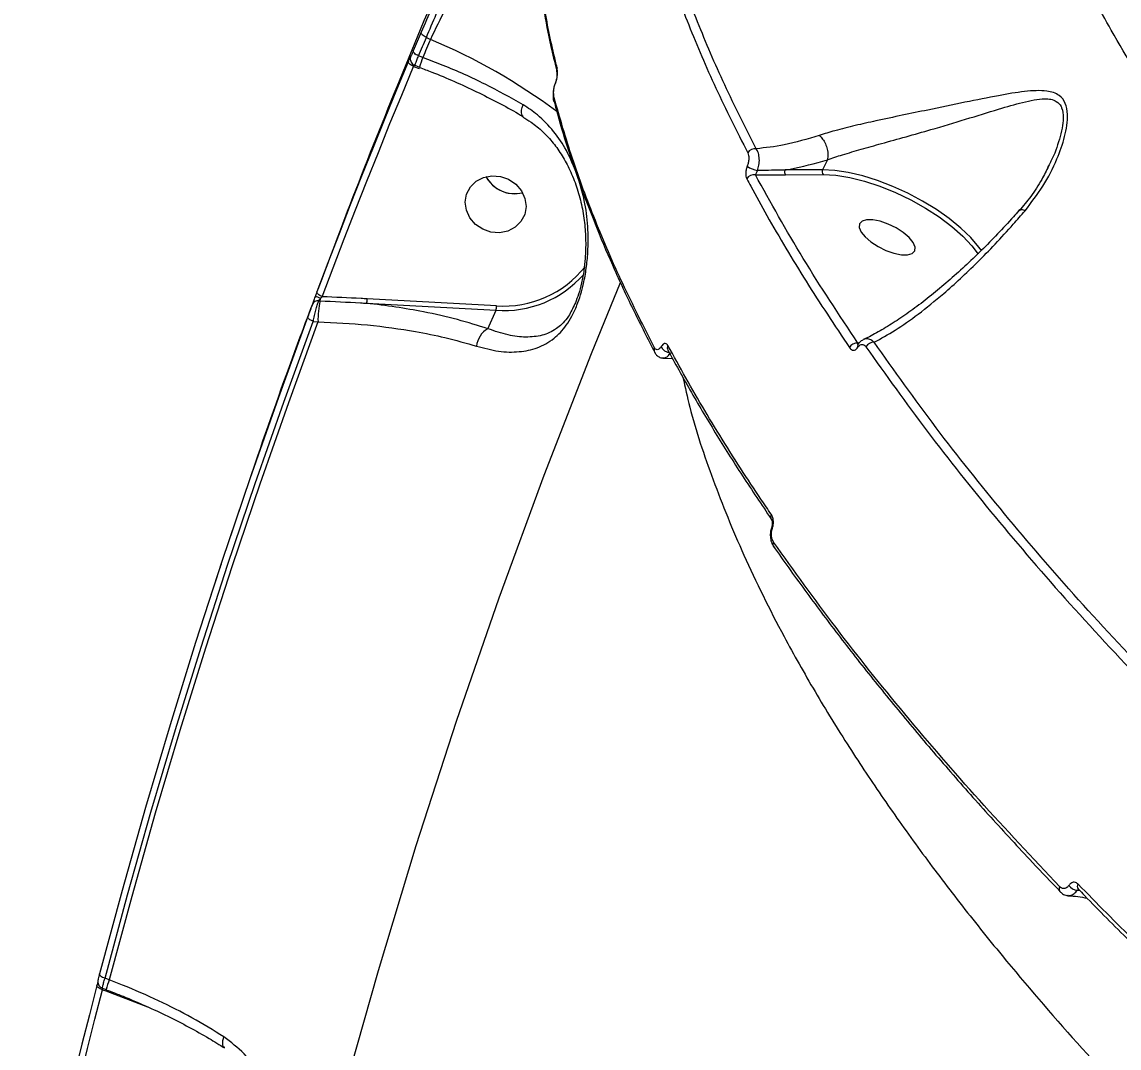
# Model space of a CAD drawing. Header units: millimetres. Extents: x -6328 to 5334, y -5037 to 4112.
# Drawn here: x -3519.6 to -3359.1, y 927.7 to 1077.7 of the extents above; entities that cross this region are included whole.
import ezdxf

# ---------------------------------------------------------------- set-up
doc = ezdxf.new("R2010")
doc.units = ezdxf.units.MM
for name, color, linetype in [('DIKOM_ОБЪЕКТ', 7, 'Continuous'), ('DIKOM_РАЗМЕР_ЗОНА', 7, 'Continuous'), ('DIKOM_РАЗМЕР_ОБЪЕКТА', 7, 'Continuous')]:
    doc.layers.add(name, color=color, linetype=linetype)
doc.styles.add('style1', font='arial.ttf', dxfattribs={"width": 0.8})
doc.dimstyles.new('1-50', dxfattribs={"dimtxt": 300, "dimasz": 200, "dimexe": 100, "dimexo": 0, "dimgap": 100, "dimtad": 1, "dimtxsty": 'style1', "dimcen": 200, "dimclrd": 7, "dimclre": 7, "dimclrt": 7, "dimadec": 1, "dimazin": 2, "dimtfac": 1, "dimtmove": 0, "dimatfit": 2, "dimfxl": 0, "dimlwd": 25, "dimlwe": 18, "dimarcsym": 0})

# ---------------------------------------------------------------- blocks, each defined once
blk = doc.blocks.new('*D2')
at = {"layer": 'Defpoints', "color": 0, "transparency": 16777216}
for p in [(-5303.77, 2121.42), (-1621.11, 2121.42), (560.33, -2395.62)]:
    blk.add_point(p, dxfattribs=at)
at = {"layer": 'DIKOM_РАЗМЕР_ОБЪЕКТА', "color": 7, "lineweight": 18, "transparency": 16777216}
for p, q in [((-1621.11, 2121.42), (-5403.77, 2121.42)), ((560.33, -2395.62), (-5403.77, -2395.62))]:
    blk.add_line(p, q, dxfattribs=at)
at = {"layer": 'DIKOM_РАЗМЕР_ОБЪЕКТА', "color": 7, "lineweight": 25, "transparency": 16777216}
blk.add_line((-5303.77, -2195.62), (-5303.77, 1921.42), dxfattribs=at)
at = {"layer": 'DIKOM_РАЗМЕР_ОБЪЕКТА', "color": 7, "transparency": 16777216}
for points in [[(-5337.11, 1921.42), (-5270.44, 1921.42), (-5303.77, 2121.42)], [(-5337.11, -2195.62), (-5270.44, -2195.62), (-5303.77, -2395.62)]]:
    blk.add_solid(points, dxfattribs=at)
at = {"layer": 'DIKOM_РАЗМЕР_ОБЪЕКТА', "color": 7, "transparency": 16777216, "insert": (-5556.94, -137.1), "char_height": 300, "attachment_point": 5, "rotation": 90, "style": 'style1'}
blk.add_mtext('4500', dxfattribs=at)
blk = doc.blocks.new('*D3')
at = {"layer": 'Defpoints', "color": 0, "transparency": 16777216}
for p in [(-1814.92, 4111.71), (-5877.98, -3895.62), (33.33, -3895.62)]:
    blk.add_point(p, dxfattribs=at)
at = {"layer": 'DIKOM_РАЗМЕР_ЗОНА', "color": 7, "lineweight": 18, "transparency": 16777216}
for p, q in [((-1814.92, 4111.71), (-5977.98, 4111.71)), ((33.33, -3895.62), (-5977.98, -3895.62))]:
    blk.add_line(p, q, dxfattribs=at)
at = {"layer": 'DIKOM_РАЗМЕР_ЗОНА', "color": 7, "lineweight": 25, "transparency": 16777216}
blk.add_line((-5877.98, 3911.71), (-5877.98, -3695.62), dxfattribs=at)
at = {"layer": 'DIKOM_РАЗМЕР_ЗОНА', "color": 7, "transparency": 16777216}
for points in [[(-5911.31, 3911.71), (-5844.65, 3911.71), (-5877.98, 4111.71)], [(-5911.31, -3695.62), (-5844.65, -3695.62), (-5877.98, -3895.62)]]:
    blk.add_solid(points, dxfattribs=at)
at = {"layer": 'DIKOM_РАЗМЕР_ЗОНА', "color": 7, "transparency": 16777216, "insert": (-6131.15, 108.05), "char_height": 300, "attachment_point": 5, "rotation": 90, "style": 'style1'}
blk.add_mtext('8000', dxfattribs=at)

msp = doc.modelspace()

# ---------------------------------------------------------------- linework, layer by layer
at = {"layer": 'DIKOM_ОБЪЕКТ', "color": 7, "linetype": 'Continuous', "lineweight": 15}
for p, q in [((-3460.426, 1075.446), (-3459.832, 1075.156)), ((-3462.732, 1072.619), (-3462.733, 1072.615)), ((-3460.946, 1072.519), (-3461.564, 1072.75)), ((-3462.293, 1071.208), (-3461.459, 1070.896)), ((-3462.126, 1071.367), (-3461.414, 1071.101)), ((-3461.414, 1071.101), (-3461.416, 1071.104)), ((-3441.79, 1066.084), (-3441.778, 1066.044)), ((-3446.256, 1063.908), (-3446.276, 1063.922)), ((-3401.76, 1057.566), (-3402.488, 1056.107)), ((-3401.76, 1057.566), (-3401.759, 1057.57)), ((-3402.488, 1056.107), (-3407.972, 1056.066)), ((-3369.46, 1056.651), (-3369.579, 1056.431)), ((-3407.882, 1055.369), (-3402.398, 1055.41)), ((-3476.178, 1036.955), (-3475.951, 1036.943)), ((-3469.164, 1036.578), (-3450.233, 1035.558)), ((-3450.156, 1036.206), (-3469.087, 1037.227)), ((-3438.621, 1036.65), (-3438.708, 1036.483)), ((-3451.422, 1032.852), (-3450.233, 1035.558)), ((-3476.96, 1033.923), (-3476.27, 1033.886)), ((-3397.332, 1030.532), (-3397.34, 1030.519)), ((-3397.075, 1030.845), (-3397.309, 1030.748)), ((-3427.051, 1029.39), (-3427.035, 1029.362)), ((-3425.842, 1028.555), (-3424.418, 1028.5)), ((-3409.921, 1003.868), (-3409.919, 1003.874)), ((-3367.783, 950.571), (-3367.743, 950.534)), ((-3365.207, 950.762), (-3364.913, 950.758)), ((-3365.104, 950.946), (-3365.1, 950.941)), ((-3506.8, 937.665), (-3507.42, 937.896)), ((-3507.818, 936.452), (-3507.269, 936.247)), ((-3507.792, 936.221), (-3507.313, 936.042)), ((-3507.313, 936.042), (-3501.219, 933.724)), ((-3507.269, 936.247), (-3507.27, 936.248)), ((-3501.219, 933.724), (-3501.147, 933.697))]:
    msp.add_line(p, q, dxfattribs=at)
at = {"layer": 'DIKOM_ОБЪЕКТ', "color": 7, "linetype": 'Continuous', "lineweight": 15, "flags": 128}
for points in [[(-3461.189, 1076.192), (-3461.332, 1075.855), (-3461.474, 1075.518), (-3461.617, 1075.181), (-3461.759, 1074.844), (-3461.902, 1074.506), (-3462.044, 1074.169), (-3462.186, 1073.832), (-3462.328, 1073.494)], [(-3461.564, 1072.75), (-3461.422, 1073.087), (-3461.28, 1073.424), (-3461.138, 1073.761), (-3460.996, 1074.098), (-3460.854, 1074.435), (-3460.711, 1074.772), (-3460.568, 1075.109), (-3460.426, 1075.446)], [(-3460.426, 1075.446), (-3460.598, 1075.527), (-3460.757, 1075.619), (-3460.899, 1075.718), (-3461.017, 1075.82), (-3461.108, 1075.923), (-3461.169, 1076.021), (-3461.196, 1076.112), (-3461.189, 1076.192)], [(-3459.832, 1075.156), (-3459.972, 1074.826), (-3460.111, 1074.497), (-3460.251, 1074.167), (-3460.39, 1073.838), (-3460.529, 1073.508), (-3460.668, 1073.178), (-3460.807, 1072.848), (-3460.946, 1072.519)], [(-3461.564, 1072.75), (-3461.736, 1072.831), (-3461.896, 1072.922), (-3462.038, 1073.021), (-3462.157, 1073.123), (-3462.248, 1073.225), (-3462.308, 1073.323), (-3462.335, 1073.414), (-3462.328, 1073.494)], [(-3463.057, 1071.953), (-3464.793, 1067.768), (-3466.511, 1063.575), (-3468.209, 1059.374), (-3469.889, 1055.166), (-3471.55, 1050.95), (-3473.193, 1046.727), (-3474.816, 1042.496), (-3476.42, 1038.258)], [(-3462.293, 1071.208), (-3462.466, 1071.289), (-3462.627, 1071.38), (-3462.769, 1071.479), (-3462.888, 1071.581), (-3462.979, 1071.684), (-3463.039, 1071.782), (-3463.065, 1071.873), (-3463.057, 1071.953)], [(-3475.645, 1037.541), (-3474.042, 1041.776), (-3472.42, 1046.003), (-3470.779, 1050.223), (-3469.119, 1054.435), (-3467.441, 1058.64), (-3465.744, 1062.837), (-3464.028, 1067.027), (-3462.293, 1071.208)], [(-3446.276, 1063.922), (-3446.357, 1063.998), (-3446.459, 1064.197), (-3446.503, 1064.469), (-3446.486, 1064.804), (-3446.41, 1065.188), (-3446.277, 1065.606)], [(-3379.184, 1044.233), (-3379.601, 1044.801), (-3380.8, 1046.186), (-3382.259, 1047.58), (-3383.949, 1048.954), (-3385.831, 1050.277), (-3387.865, 1051.522), (-3390.007, 1052.66), (-3392.211, 1053.668), (-3394.428, 1054.524), (-3396.61, 1055.208), (-3398.711, 1055.707), (-3400.685, 1056.008), (-3402.488, 1056.107)], [(-3450.977, 1046.97), (-3452.185, 1047.394), (-3453.239, 1048.115), (-3454.054, 1049.073), (-3454.563, 1050.191), (-3454.726, 1051.379), (-3454.53, 1052.54), (-3453.99, 1053.58), (-3453.149, 1054.415), (-3452.077, 1054.978), (-3450.86, 1055.222), (-3449.596, 1055.128), (-3448.388, 1054.704), (-3447.334, 1053.984), (-3446.52, 1053.026), (-3446.01, 1051.907), (-3445.847, 1050.72), (-3446.043, 1049.559), (-3446.584, 1048.518), (-3447.424, 1047.683), (-3448.496, 1047.121), (-3449.713, 1046.876), (-3450.977, 1046.97)], [(-3402.398, 1055.41), (-3400.547, 1055.303), (-3398.514, 1054.977), (-3396.35, 1054.44), (-3394.105, 1053.704), (-3391.835, 1052.788), (-3389.594, 1051.712), (-3387.436, 1050.505), (-3385.414, 1049.194), (-3383.577, 1047.811), (-3381.967, 1046.391), (-3380.626, 1044.966), (-3379.702, 1043.75)], [(-3448.458, 1052.699), (-3447.195, 1052.605), (-3446.35, 1052.736)], [(-3397.084, 1048.207), (-3397.129, 1047.66), (-3396.843, 1046.997), (-3396.25, 1046.271), (-3395.397, 1045.541), (-3394.353, 1044.868), (-3393.203, 1044.304), (-3392.04, 1043.896), (-3390.958, 1043.677), (-3390.046, 1043.665), (-3389.376, 1043.86), (-3389.003, 1044.247), (-3388.958, 1044.794), (-3389.244, 1045.458), (-3389.837, 1046.183), (-3390.691, 1046.913), (-3391.735, 1047.587), (-3392.885, 1048.15), (-3394.048, 1048.558), (-3395.129, 1048.777), (-3396.042, 1048.789), (-3396.711, 1048.594), (-3397.084, 1048.207)], [(-3503.093, 750.172), (-3503.016, 751.023), (-3501.091, 770.156), (-3498.802, 789.232), (-3496.147, 808.244), (-3493.129, 827.186), (-3489.747, 846.052), (-3486.004, 864.836), (-3481.901, 883.532), (-3477.438, 902.134), (-3472.617, 920.636), (-3467.44, 939.032), (-3461.908, 957.316), (-3456.024, 975.483), (-3449.788, 993.526), (-3443.203, 1011.441), (-3436.271, 1029.221), (-3432.039, 1039.597)], [(-3475.645, 1037.541), (-3475.82, 1037.617), (-3475.983, 1037.703), (-3476.127, 1037.797), (-3476.248, 1037.895), (-3476.34, 1037.994), (-3476.401, 1038.09), (-3476.428, 1038.179), (-3476.42, 1038.258)], [(-3477.737, 1034.635), (-3482.065, 1022.802), (-3486.246, 1010.915), (-3490.28, 998.974), (-3494.166, 986.982), (-3497.904, 974.939), (-3501.493, 962.849), (-3504.932, 950.712), (-3508.222, 938.529)], [(-3507.42, 937.896), (-3504.133, 950.069), (-3500.696, 962.196), (-3497.11, 974.276), (-3493.376, 986.309), (-3489.493, 998.291), (-3485.462, 1010.222), (-3481.284, 1022.1), (-3476.96, 1033.923)], [(-3476.27, 1033.886), (-3480.605, 1022.039), (-3484.794, 1010.138), (-3488.834, 998.183), (-3492.726, 986.176), (-3496.469, 974.12), (-3500.063, 962.014), (-3503.507, 949.862), (-3506.8, 937.665)], [(-3476.96, 1033.923), (-3477.134, 1033.998), (-3477.296, 1034.084), (-3477.44, 1034.177), (-3477.561, 1034.274), (-3477.654, 1034.372), (-3477.715, 1034.467), (-3477.743, 1034.556), (-3477.737, 1034.635)], [(-3409.633, 1000.964), (-3409.621, 1000.947), (-3409.606, 1000.928)], [(-3507.42, 937.896), (-3507.599, 937.956), (-3507.766, 938.027), (-3507.914, 938.107), (-3508.039, 938.192), (-3508.134, 938.28), (-3508.198, 938.368), (-3508.228, 938.452), (-3508.222, 938.529)], [(-3508.593, 936.854), (-3509.706, 932.546), (-3510.799, 928.233), (-3511.874, 923.914), (-3512.931, 919.591), (-3513.968, 915.262), (-3514.987, 910.928), (-3515.987, 906.589), (-3516.968, 902.245)], [(-3516.159, 901.641), (-3515.179, 905.981), (-3514.18, 910.316), (-3513.162, 914.647), (-3512.125, 918.972), (-3511.07, 923.292), (-3509.996, 927.607), (-3508.903, 931.917), (-3507.792, 936.221)], [(-3507.792, 936.221), (-3507.972, 936.28), (-3508.139, 936.351), (-3508.288, 936.431), (-3508.412, 936.517), (-3508.508, 936.605), (-3508.572, 936.693), (-3508.6, 936.777), (-3508.593, 936.854)]]:
    msp.add_lwpolyline(points, dxfattribs=at)
at = {"layer": 'DIKOM_ОБЪЕКТ', "color": 7, "linetype": 'Continuous', "lineweight": 15}
for centre, radius, start, end in [((-3493.558, 994.553), 87.374, 53.28938, 67.29419), ((-3447.042, 1067.109), 14.919, 158.74063, 164.46968), ((-3440.604, 1070.64), 0.784, 153.40159, 194.98742), ((-3441.46, 1068.815), 0.0912, 164.31912, 219.80688), ((-3441.03, 1066.276), 0.783, 153.50018, 194.19891), ((-3412.377, 1058.005), 1.18, 80.5126, 151.62059), ((-3411.597, 1058.942), 2.979, 230.43254, 262.46778), ((-3407.409, 1055.785), 0.629, 153.44876, 221.32701), ((-3401.926, 1055.826), 0.629, 153.44867, 221.32786), ((-3447.508, 1057.388), 4.785, 208.69742, 258.53706), ((-3447.501, 1057.384), 4.788, 208.62393, 283.91138), ((-3412.527, 1054.205), 1.179, 78.67689, 151.87492), ((-3449.077, 1051.268), 15.1, 265.90294, 321.76649), ((-3449.056, 1050.979), 15.466, 265.63786, 318.81743), ((-3476.286, 1036.09), 0.872, 82.87433, 155.84205), ((-3477.252, 1034.142), 3.447, 66.83045, 80.56223), ((-3464.257, 1034.18), 12.016, 166.7073, 181.40173), ((-3477.749, 1037.404), 1.855, 345.61772, 357.16211), ((-3471.172, 1037.146), 2.087, 344.21222, 2.22162), ((-3452.241, 1036.126), 2.087, 344.21222, 2.22162), ((-3449.878, 1030.035), 3.212, 118.73252, 175.17595), ((-3424.657, 1030.886), 1.553, 204.54214, 261.33989), ((-3424.473, 1030.073), 0.723, 151.43021, 207.53105), ((-3397.449, 1029.524), 1.231, 83.4377, 152.73581), ((-3396.962, 1030.353), 0.413, 156.21438, 210.19422), ((-3395.023, 1029.625), 1.246, 85.99843, 152.53325), ((-3426.402, 1029.717), 0.727, 151.70844, 206.73619), ((-3409.389, 1005.382), 0.69, 150.00623, 211.65161), ((-3409.694, 1003.855), 0.227, 176.87311, 237.85226), ((-3409.045, 1001.324), 0.69, 150.11326, 211.50207), ((-3365.069, 952.458), 1.701, 215.55056, 265.37051), ((-3364.614, 951.311), 0.61, 145.32018, 217.1328), ((-3367.277, 950.93), 0.621, 145.98071, 215.37807), ((-3493.242, 932.376), 14.553, 158.693, 164.57038)]:
    msp.add_arc(centre, radius, start, end, dxfattribs=at)
for points, knots in [([(-2965.558, 810.796), (-2971.234, 812.548), (-2982.585, 816.052), (-2999.832, 821.91), (-3017.211, 828.207), (-3034.793, 835.013), (-3052.457, 842.284), (-3070.237, 850.043), (-3087.988, 858.239), (-3104.56, 866.316), (-3119.868, 874.142), (-3133.972, 881.659), (-3147.935, 889.415), (-3161.788, 897.429), (-3175.458, 905.666), (-3188.961, 914.141), (-3202.213, 922.807), (-3214.792, 931.378), (-3226.665, 939.798), (-3238.644, 948.625), (-3251.016, 958.144), (-3263.658, 968.354), (-3276.738, 979.459), (-3290.058, 991.449), (-3301.902, 1002.861), (-3311.641, 1012.829), (-3320.108, 1021.946), (-3328.577, 1031.632), (-3336.903, 1041.852), (-3345.148, 1052.787), (-3353.081, 1064.379), (-3359.847, 1075.557), (-3365.18, 1085.562), (-3369.339, 1094.437), (-3372.836, 1103.147), (-3375.651, 1111.655), (-3377.787, 1119.954), (-3379.219, 1128.011), (-3380.008, 1135.854), (-3379.943, 1140.855), (-3379.91, 1143.36)], [0, 0, 0, 0, 0.0277428, 0.0554856, 0.0835918, 0.1116979, 0.1402848, 0.1688716, 0.1978427, 0.2268138, 0.2503664, 0.2739191, 0.2976931, 0.3214671, 0.3455316, 0.3695961, 0.393891, 0.4181859, 0.4402547, 0.4623235, 0.4890861, 0.5158638, 0.5426264, 0.5757713, 0.6089163, 0.6309326, 0.652949, 0.6796477, 0.7063614, 0.7330602, 0.7661254, 0.7991906, 0.8241634, 0.8492229, 0.8742824, 0.8994293, 0.9244842, 0.9496267, 0.9747692, 1, 1, 1, 1]), ([(-3448.025, 1102.244), (-3448.055, 1102.219), (-3448.304, 1102.013), (-3448.868, 1101.301), (-3449.728, 1100.084), (-3450.692, 1098.507), (-3451.738, 1096.639), (-3452.868, 1094.481), (-3454.093, 1092.015), (-3455.392, 1089.29), (-3456.75, 1086.345), (-3458.163, 1083.193), (-3459.643, 1079.817), (-3460.672, 1077.403), (-3461.189, 1076.192)], [0, 0, 0, 0, 0.0121498, 0.1006328, 0.1910489, 0.2821339, 0.3702829, 0.4590508, 0.549769, 0.6411599, 0.7292779, 0.8180093, 0.9086719, 1, 1, 1, 1]), ([(-3460.426, 1075.446), (-3459.453, 1077.721), (-3457.982, 1081.165), (-3456.13, 1085.303), (-3454.352, 1089.172), (-3452.703, 1092.574), (-3451.214, 1095.427), (-3449.84, 1097.884), (-3448.639, 1099.739), (-3447.63, 1100.932), (-3446.842, 1101.625), (-3446.416, 1101.647), (-3446.161, 1101.66)], [0, 0, 0, 0, 0.1460823, 0.2210274, 0.2965234, 0.4426054, 0.517572, 0.593096, 0.7386391, 0.813327, 0.8885676, 1, 1, 1, 1]), ([(-3445.949, 1101.221), (-3446.022, 1101.171), (-3446.219, 1101.035), (-3446.854, 1100.12), (-3447.774, 1098.643), (-3448.937, 1096.615), (-3450.319, 1094.081), (-3451.902, 1091.078), (-3453.664, 1087.649), (-3455.59, 1083.816), (-3457.645, 1079.662), (-3459.104, 1076.656), (-3459.832, 1075.156)], [0, 0, 0, 0, 0.0611733, 0.1651533, 0.269455, 0.3734348, 0.4777702, 0.5824308, 0.6867661, 0.791069, 0.895697, 1, 1, 1, 1]), ([(-3444.631, 1099.368), (-3444.67, 1098.091), (-3444.76, 1095.123), (-3444.559, 1090.335), (-3444.089, 1085.037), (-3443.308, 1079.635), (-3442.419, 1074.855), (-3441.672, 1071.835), (-3441.387, 1070.683)], [0, 0, 0, 0, 0.1409951, 0.3277055, 0.513965, 0.6996047, 0.8854507, 1, 1, 1, 1]), ([(-3441.306, 1070.991), (-3441.385, 1071.315), (-3441.78, 1072.934), (-3442.707, 1077.111), (-3443.782, 1083.417), (-3444.626, 1091.432), (-3444.598, 1096.748), (-3444.582, 1099.71)], [0, 0, 0, 0, 0.0321659, 0.1608352, 0.4183961, 0.6759569, 1, 1, 1, 1]), ([(-3427.944, 1095.08), (-3427.124, 1092.166), (-3425.482, 1086.334), (-3422.143, 1077.292), (-3418.215, 1068.054), (-3415.017, 1061.731), (-3413.416, 1058.566)], [0, 0, 0, 0, 0.2488739, 0.4981939, 0.748869, 1, 1, 1, 1]), ([(-3412.183, 1059.169), (-3413.766, 1062.298), (-3416.935, 1068.562), (-3420.85, 1077.753), (-3424.2, 1086.804), (-3425.851, 1092.666), (-3426.677, 1095.599)], [0, 0, 0, 0, 0.2488741, 0.4981941, 0.7488692, 1, 1, 1, 1]), ([(-3455.974, 1088.996), (-3456.824, 1087.056), (-3460.146, 1079.473), (-3465.633, 1066.115), (-3471.57, 1051.251), (-3475.008, 1042.026), (-3476.295, 1038.574)], [0, 0, 0, 0, 0.1169132, 0.4568178, 0.796718, 1, 1, 1, 1]), ([(-3462.328, 1073.494), (-3462.386, 1073.358), (-3462.502, 1073.085), (-3462.629, 1072.805), (-3462.702, 1072.664), (-3462.709, 1072.675), (-3462.697, 1072.719), (-3462.695, 1072.724)], [0, 0, 0, 0, 0.2404748, 0.4810174, 0.7218885, 0.9628789, 1, 1, 1, 1]), ([(-3462.695, 1072.724), (-3462.694, 1072.73), (-3462.682, 1072.773), (-3462.688, 1072.785), (-3462.76, 1072.643), (-3462.885, 1072.362), (-3463, 1072.089), (-3463.057, 1071.953)], [0, 0, 0, 0, 0.0372896, 0.2782363, 0.5190458, 0.7595575, 1, 1, 1, 1]), ([(-3462.731, 1072.617), (-3462.734, 1072.607), (-3462.744, 1072.574), (-3462.763, 1072.492), (-3462.783, 1072.328), (-3462.767, 1072.085), (-3462.659, 1071.797), (-3462.441, 1071.523), (-3462.234, 1071.422), (-3462.13, 1071.371)], [0, 0, 0, 0, 0.0409987, 0.1340328, 0.2291779, 0.3765018, 0.5809472, 0.7886739, 1, 1, 1, 1]), ([(-3462.113, 1071.399), (-3462.116, 1071.391), (-3462.123, 1071.364), (-3462.026, 1071.599), (-3461.838, 1072.06), (-3461.656, 1072.52), (-3461.564, 1072.75)], [0, 0, 0, 0, 0.1231214, 0.4155536, 0.7077335, 1, 1, 1, 1]), ([(-3446.277, 1065.606), (-3448.092, 1066.622), (-3451.773, 1068.683), (-3456.826, 1070.944), (-3459.951, 1072.138), (-3460.946, 1072.519)], [0, 0, 0, 0, 0.3984801, 0.8085148, 1, 1, 1, 1]), ([(-3462.293, 1071.208), (-3462.269, 1071.251), (-3462.221, 1071.338), (-3462.159, 1071.428), (-3462.134, 1071.447), (-3462.122, 1071.457)], [0, 0, 0, 0, 0.3326321, 0.6661592, 1, 1, 1, 1]), ([(-3461.432, 1071.061), (-3460.834, 1070.838), (-3459.107, 1070.196), (-3456.311, 1069.011), (-3453.065, 1067.529), (-3449.943, 1065.947), (-3447.682, 1064.726), (-3446.522, 1064.021), (-3446.301, 1063.886)], [0, 0, 0, 0, 0.1107635, 0.3196221, 0.5297113, 0.7403293, 0.9504608, 1, 1, 1, 1]), ([(-3441.366, 1070.441), (-3441.362, 1070.427), (-3441.345, 1070.368), (-3441.317, 1070.081), (-3441.341, 1069.672), (-3441.408, 1069.288), (-3441.476, 1069.037), (-3441.525, 1068.892), (-3441.547, 1068.842), (-3441.548, 1068.84)], [0, 0, 0, 0, 0.0946796, 0.3891305, 0.671146, 0.8229763, 0.9240154, 0.9966772, 1, 1, 1, 1]), ([(-3441.53, 1068.757), (-3441.518, 1068.788), (-3441.462, 1068.931), (-3441.365, 1069.25), (-3441.272, 1069.722), (-3441.212, 1070.391), (-3441.268, 1070.751), (-3441.306, 1070.991)], [0, 0, 0, 0, 0.0349369, 0.1620442, 0.3362758, 0.5591676, 1, 1, 1, 1]), ([(-3441.6, 1068.666), (-3441.644, 1068.547), (-3441.758, 1068.24), (-3441.858, 1067.683), (-3441.911, 1067.029), (-3441.891, 1066.488), (-3441.804, 1066.187), (-3441.775, 1066.088)], [0, 0, 0, 0, 0.1212904, 0.3148894, 0.5570692, 0.8542088, 1, 1, 1, 1]), ([(-3441.731, 1066.626), (-3441.771, 1066.858), (-3441.83, 1067.202), (-3441.776, 1067.839), (-3441.688, 1068.286), (-3441.595, 1068.59), (-3441.541, 1068.728), (-3441.53, 1068.757)], [0, 0, 0, 0, 0.4456086, 0.6623372, 0.8364855, 0.9657331, 1, 1, 1, 1]), ([(-3372.864, 1050.114), (-3371.958, 1051.289), (-3370.127, 1053.662), (-3368.236, 1057.375), (-3367.167, 1060.406), (-3366.721, 1062.601), (-3366.606, 1064.302), (-3366.894, 1065.905), (-3367.898, 1067.173), (-3369.448, 1067.641), (-3371.216, 1067.691), (-3373.52, 1067.499), (-3376.915, 1066.922), (-3381.633, 1065.962), (-3386.422, 1064.97), (-3390.839, 1064.059), (-3394.431, 1063.306), (-3397.755, 1062.56), (-3400.583, 1061.862), (-3402.214, 1061.353), (-3402.966, 1061.119)], [0, 0, 0, 0, 0.0753137, 0.1521196, 0.2131853, 0.2441328, 0.2756864, 0.3129828, 0.3506019, 0.4012238, 0.4376329, 0.4745841, 0.5507903, 0.6403379, 0.7326459, 0.7929996, 0.85494, 0.904775, 0.9561054, 1, 1, 1, 1]), ([(-3438.607, 1055.93), (-3439.021, 1056.944), (-3439.86, 1059), (-3441.758, 1061.76), (-3443.897, 1064.035), (-3445.563, 1065.134), (-3446.277, 1065.606)], [0, 0, 0, 0, 0.2580983, 0.5232434, 0.7956433, 1, 1, 1, 1]), ([(-3427.042, 1030.062), (-3428.642, 1033.202), (-3431.845, 1039.487), (-3435.809, 1048.711), (-3439.207, 1057.796), (-3440.889, 1063.681), (-3441.731, 1066.626)], [0, 0, 0, 0, 0.2488739, 0.4981939, 0.748869, 1, 1, 1, 1]), ([(-3441.721, 1066.058), (-3441.631, 1065.696), (-3441.072, 1063.451), (-3439.765, 1059.231), (-3437.787, 1053.398), (-3435.5, 1047.47), (-3432.932, 1041.462), (-3430.128, 1035.438), (-3428.037, 1031.382), (-3427.006, 1029.383)], [0, 0, 0, 0, 0.0311504, 0.1931059, 0.3552236, 0.5174571, 0.6797611, 0.8420869, 1, 1, 1, 1]), ([(-3401.759, 1057.57), (-3401.759, 1057.57), (-3401.067, 1057.814), (-3399.481, 1058.329), (-3396.814, 1059.109), (-3393.671, 1059.984), (-3390.231, 1060.936), (-3386.069, 1062.121), (-3381.473, 1063.498), (-3377.018, 1064.889), (-3373.752, 1065.841), (-3371.537, 1066.343), (-3370.154, 1066.502), (-3369.065, 1066.429), (-3368.209, 1066.136), (-3367.726, 1065.626), (-3367.361, 1064.819), (-3367.227, 1063.766), (-3367.42, 1062.158), (-3367.971, 1060.034), (-3368.627, 1058.145), (-3369.328, 1056.887), (-3369.46, 1056.651)], [0, 0, 0, 0, 0.0000136, 0.050125, 0.108337, 0.1682414, 0.2401333, 0.3138402, 0.4211855, 0.531584, 0.6177536, 0.6620799, 0.7063154, 0.7338742, 0.7621905, 0.7956545, 0.8021789, 0.8421475, 0.8767345, 0.912348, 0.983516, 1, 1, 1, 1]), ([(-3446.334, 1063.798), (-3445.921, 1063.56), (-3444.864, 1062.95), (-3443.355, 1061.674), (-3441.828, 1060.034), (-3440.525, 1058.134), (-3439.37, 1056.004), (-3438.414, 1053.624), (-3437.701, 1051.054), (-3437.263, 1048.413), (-3437.089, 1045.767), (-3437.149, 1043.424), (-3437.358, 1041.351), (-3437.69, 1039.579), (-3438.119, 1037.966), (-3438.468, 1037.057), (-3438.624, 1036.65)], [0, 0, 0, 0, 0.0487268, 0.1247805, 0.201311, 0.2786402, 0.3602354, 0.4492755, 0.5386265, 0.6259228, 0.7100095, 0.7906319, 0.8443636, 0.9014758, 0.9559878, 1, 1, 1, 1]), ([(-3402.966, 1061.119), (-3404.694, 1060.594), (-3407.879, 1059.628), (-3410.832, 1059.313), (-3412.183, 1059.169)], [0, 0, 0, 0, 0.5425528, 1, 1, 1, 1]), ([(-3402.966, 1061.119), (-3402.939, 1061.097), (-3402.765, 1060.957), (-3402.436, 1060.591), (-3402.046, 1059.915), (-3401.775, 1059.107), (-3401.656, 1058.276), (-3401.725, 1057.805), (-3401.759, 1057.57)], [0, 0, 0, 0, 0.0319477, 0.2048554, 0.4036422, 0.6024283, 0.8012141, 1, 1, 1, 1]), ([(-3411.987, 1055.989), (-3411.909, 1056.245), (-3411.742, 1056.792), (-3411.7, 1057.699), (-3411.834, 1058.568), (-3412.067, 1058.969), (-3412.183, 1059.169)], [0, 0, 0, 0, 0.2241212, 0.4807288, 0.7415199, 1, 1, 1, 1]), ([(-3413.416, 1058.566), (-3413.369, 1058.445), (-3413.274, 1058.203), (-3413.254, 1057.681), (-3413.325, 1057.134), (-3413.441, 1056.8), (-3413.494, 1056.646)], [0, 0, 0, 0, 0.2632567, 0.5266594, 0.7813278, 1, 1, 1, 1]), ([(-3407.972, 1056.066), (-3407.727, 1056.107), (-3405.711, 1056.442), (-3403.608, 1057.041), (-3401.76, 1057.566)], [0, 0, 0, 0, 0.1214198, 1, 1, 1, 1]), ([(-3413.494, 1056.646), (-3413.547, 1056.493), (-3413.661, 1056.165), (-3413.73, 1055.627), (-3413.709, 1055.117), (-3413.614, 1054.879), (-3413.566, 1054.76)], [0, 0, 0, 0, 0.2213871, 0.4744058, 0.7373087, 1, 1, 1, 1]), ([(-3412.295, 1055.36), (-3412.278, 1055.4), (-3412.243, 1055.476), (-3412.164, 1055.64), (-3412.081, 1055.806), (-3412.02, 1055.927), (-3411.993, 1055.978), (-3411.987, 1055.989)], [0, 0, 0, 0, 0.2945807, 0.5738867, 0.8144223, 0.9603311, 1, 1, 1, 1]), ([(-3407.972, 1056.066), (-3408.232, 1056.058), (-3409.573, 1056.015), (-3410.91, 1056.001), (-3411.987, 1055.989)], [0, 0, 0, 0, 0.1941267, 1, 1, 1, 1]), ([(-3369.423, 1056.628), (-3369.747, 1055.977), (-3370.504, 1054.454), (-3371.922, 1052.249), (-3373.141, 1050.799), (-3373.718, 1050.113)], [0, 0, 0, 0, 0.2825926, 0.6604871, 1, 1, 1, 1]), ([(-3453.079, 1030.305), (-3451.991, 1030.019), (-3449.782, 1029.438), (-3446.835, 1029.402), (-3444.134, 1029.964), (-3441.858, 1031.205), (-3440.213, 1032.919), (-3439.12, 1034.675), (-3438.205, 1036.642), (-3437.472, 1039.069), (-3437.004, 1041.7), (-3436.732, 1044.512), (-3436.762, 1047.851), (-3437.17, 1051.361), (-3437.812, 1053.494), (-3438.095, 1054.432)], [0, 0, 0, 0, 0.1000411, 0.2032845, 0.3042933, 0.4083857, 0.4935929, 0.536669, 0.5812179, 0.6563274, 0.706301, 0.7575316, 0.8432004, 0.9310704, 1, 1, 1, 1]), ([(-3413.566, 1054.76), (-3413.375, 1054.404), (-3412.419, 1052.622), (-3409.67, 1047.671), (-3405.026, 1039.835), (-3400.706, 1033.339), (-3398.544, 1030.088)], [0, 0, 0, 0, 0.0441427, 0.2207211, 0.6100162, 1, 1, 1, 1]), ([(-3412.295, 1055.36), (-3411.08, 1055.36), (-3409.606, 1055.361), (-3408.139, 1055.368), (-3407.882, 1055.369)], [0, 0, 0, 0, 0.8242751, 1, 1, 1, 1]), ([(-3397.309, 1030.748), (-3400.062, 1034.899), (-3405.576, 1043.213), (-3410.053, 1051.307), (-3412.295, 1055.36)], [0, 0, 0, 0, 0.4992722, 1, 1, 1, 1]), ([(-3373.765, 1050.124), (-3374.027, 1049.824), (-3375.064, 1048.634), (-3376.903, 1046.676), (-3379.287, 1044.247), (-3381.709, 1041.935), (-3384.152, 1039.746), (-3386.593, 1037.708), (-3388.993, 1035.858), (-3391.322, 1034.218), (-3393.541, 1032.825), (-3395.288, 1031.837), (-3396.233, 1031.406), (-3396.532, 1031.27)], [0, 0, 0, 0, 0.0315864, 0.1251817, 0.2214587, 0.3205216, 0.4222922, 0.5264759, 0.6323071, 0.7384554, 0.8447902, 0.9510106, 1, 1, 1, 1]), ([(-3394.936, 1030.868), (-3393.921, 1031.427), (-3391.879, 1032.551), (-3388.462, 1034.958), (-3384.471, 1038.175), (-3380.666, 1041.695), (-3377.23, 1045.215), (-3374.896, 1047.755), (-3373.436, 1049.45), (-3372.864, 1050.114)], [0, 0, 0, 0, 0.1610251, 0.3238573, 0.4936605, 0.7083238, 0.8181272, 0.928737, 1, 1, 1, 1]), ([(-3372.864, 1050.114), (-3372.897, 1050.126), (-3373.125, 1050.211), (-3373.467, 1050.258), (-3373.73, 1050.222), (-3373.76, 1050.12), (-3373.76, 1050.12)], [0, 0, 0, 0, 0.0790248, 0.5464745, 0.9985505, 1, 1, 1, 1]), ([(-3476.42, 1038.258), (-3476.445, 1038.193), (-3476.53, 1037.966), (-3476.622, 1037.719), (-3476.687, 1037.543)], [0, 0, 0, 0, 0.2879215, 1, 1, 1, 1]), ([(-3476.829, 1037.154), (-3477.526, 1035.311), (-3480.401, 1027.704), (-3484.743, 1015.457), (-3488.24, 1005.005), (-3489.783, 1000.396)], [0, 0, 0, 0, 0.1516943, 0.6259213, 1, 1, 1, 1]), ([(-3476.687, 1037.543), (-3476.734, 1037.415), (-3476.836, 1037.136), (-3476.98, 1036.738), (-3477.048, 1036.544), (-3477.082, 1036.447)], [0, 0, 0, 0, 0.2986226, 0.6490483, 1, 1, 1, 1]), ([(-3476.96, 1033.923), (-3476.942, 1034.003), (-3476.868, 1034.34), (-3476.719, 1034.974), (-3476.52, 1035.765), (-3476.329, 1036.472), (-3476.229, 1036.793), (-3476.178, 1036.955)], [0, 0, 0, 0, 0.0748908, 0.3151648, 0.5451327, 0.7714954, 1, 1, 1, 1]), ([(-3476.178, 1036.955), (-3476.165, 1036.981), (-3476.149, 1037.013), (-3476.093, 1037.092), (-3476.016, 1037.187), (-3475.935, 1037.271), (-3475.895, 1037.312)], [0, 0, 0, 0, 0.261838, 0.3210036, 0.6715723, 1, 1, 1, 1]), ([(-3475.951, 1036.943), (-3473.979, 1036.845), (-3471.714, 1036.733), (-3469.456, 1036.596), (-3469.164, 1036.578)], [0, 0, 0, 0, 0.8707687, 1, 1, 1, 1]), ([(-3475.895, 1037.312), (-3475.837, 1037.369), (-3475.753, 1037.45), (-3475.67, 1037.52), (-3475.645, 1037.541)], [0, 0, 0, 0, 0.7053791, 1, 1, 1, 1]), ([(-3469.087, 1037.227), (-3469.38, 1037.242), (-3471.567, 1037.354), (-3473.753, 1037.455), (-3475.645, 1037.541)], [0, 0, 0, 0, 0.1343653, 1, 1, 1, 1]), ([(-3451.422, 1032.852), (-3452.88, 1033.313), (-3455.82, 1034.243), (-3460.422, 1035.267), (-3464.888, 1036.054), (-3467.734, 1036.403), (-3469.164, 1036.578)], [0, 0, 0, 0, 0.2794484, 0.5634184, 0.7807131, 1, 1, 1, 1]), ([(-3477.082, 1036.447), (-3477.115, 1036.35), (-3477.183, 1036.156), (-3477.334, 1035.732), (-3477.506, 1035.259), (-3477.644, 1034.883), (-3477.719, 1034.683), (-3477.737, 1034.635)], [0, 0, 0, 0, 0.2249539, 0.4495811, 0.6803277, 0.9238133, 1, 1, 1, 1]), ([(-3438.708, 1036.483), (-3439.004, 1035.846), (-3439.365, 1035.068), (-3440.267, 1033.825), (-3441.513, 1032.64), (-3443.486, 1031.788), (-3445.826, 1031.551), (-3448.444, 1031.837), (-3450.421, 1032.511), (-3451.422, 1032.852)], [0, 0, 0, 0, 0.0993798, 0.1213743, 0.2666921, 0.4461304, 0.6315455, 0.813466, 1, 1, 1, 1]), ([(-3476.27, 1033.886), (-3473.837, 1033.756), (-3468.903, 1033.492), (-3462.732, 1032.622), (-3457.391, 1031.561), (-3454.593, 1030.746), (-3453.079, 1030.305)], [0, 0, 0, 0, 0.2848617, 0.5777505, 0.7715673, 1, 1, 1, 1]), ([(-3426.069, 1030.241), (-3426.146, 1030.134), (-3426.3, 1029.92), (-3426.553, 1029.776), (-3426.794, 1029.779), (-3426.954, 1029.909), (-3427.025, 1030.033), (-3427.042, 1030.062)], [0, 0, 0, 0, 0.2210992, 0.4418507, 0.6744982, 0.9251297, 1, 1, 1, 1]), ([(-3425.108, 1030.419), (-3425.124, 1030.446), (-3425.195, 1030.567), (-3425.353, 1030.696), (-3425.591, 1030.701), (-3425.841, 1030.559), (-3425.993, 1030.347), (-3426.069, 1030.241)], [0, 0, 0, 0, 0.07334, 0.3225289, 0.5550505, 0.7773837, 1, 1, 1, 1]), ([(-3409.987, 1005.727), (-3410.239, 1006.096), (-3411.499, 1007.942), (-3414.876, 1013.026), (-3419.844, 1020.931), (-3423.352, 1027.254), (-3425.108, 1030.419)], [0, 0, 0, 0, 0.0441427, 0.2207211, 0.6100162, 1, 1, 1, 1]), ([(-3398.544, 1030.088), (-3398.491, 1030.021), (-3398.359, 1029.852), (-3398.11, 1029.718), (-3397.824, 1029.719), (-3397.551, 1029.85), (-3397.396, 1030.047), (-3397.319, 1030.145)], [0, 0, 0, 0, 0.1655324, 0.4120459, 0.620061, 0.8097055, 1, 1, 1, 1]), ([(-3397.274, 1030.642), (-3397.288, 1030.612), (-3397.319, 1030.548), (-3397.353, 1030.504), (-3397.355, 1030.502), (-3397.356, 1030.501)], [0, 0, 0, 0, 0.318926, 0.6805249, 1, 1, 1, 1]), ([(-3397.301, 1030.536), (-3397.303, 1030.534), (-3397.321, 1030.521), (-3397.328, 1030.564), (-3397.329, 1030.636), (-3397.315, 1030.715), (-3397.309, 1030.748)], [0, 0, 0, 0, 0.0352249, 0.3343383, 0.7264236, 1, 1, 1, 1]), ([(-3397.319, 1030.145), (-3397.243, 1030.242), (-3397.092, 1030.435), (-3396.826, 1030.561), (-3396.551, 1030.56), (-3396.31, 1030.429), (-3396.181, 1030.266), (-3396.129, 1030.2)], [0, 0, 0, 0, 0.1920553, 0.3835881, 0.5902092, 0.8340758, 1, 1, 1, 1]), ([(-3396.574, 1031.218), (-3396.74, 1031.124), (-3397.037, 1030.955), (-3397.229, 1030.652), (-3397.313, 1030.519)], [0, 0, 0, 0, 0.5588584, 1, 1, 1, 1]), ([(-3394.936, 1030.868), (-3395.047, 1030.968), (-3395.323, 1031.216), (-3395.81, 1031.38), (-3396.244, 1031.388), (-3396.459, 1031.265), (-3396.514, 1031.234)], [0, 0, 0, 0, 0.2352928, 0.5868356, 0.894273, 1, 1, 1, 1]), ([(-3396.129, 1030.2), (-3393.21, 1026.099), (-3387.365, 1017.886), (-3377.351, 1005.344), (-3366.498, 992.654), (-3358.47, 984.114), (-3354.451, 979.837)], [0, 0, 0, 0, 0.2482503, 0.4971899, 0.7482385, 1, 1, 1, 1]), ([(-3353.355, 980.621), (-3357.31, 984.828), (-3365.232, 993.254), (-3376.027, 1005.857), (-3386.082, 1018.432), (-3391.982, 1026.719), (-3394.936, 1030.868)], [0, 0, 0, 0, 0.2482505, 0.4971903, 0.7482387, 1, 1, 1, 1]), ([(-3427.028, 1029.406), (-3426.971, 1029.29), (-3426.832, 1029.007), (-3426.418, 1028.712), (-3426.024, 1028.557), (-3425.827, 1028.589), (-3425.808, 1028.592)], [0, 0, 0, 0, 0.2531016, 0.6180102, 0.9649414, 1, 1, 1, 1]), ([(-3425.84, 1028.616), (-3425.753, 1028.608), (-3425.512, 1028.584), (-3425.095, 1028.819), (-3424.821, 1029.167), (-3424.682, 1029.343)], [0, 0, 0, 0, 0.2223625, 0.6077917, 1, 1, 1, 1]), ([(-3425.107, 1029.743), (-3424.051, 1027.809), (-3421.865, 1023.809), (-3418.21, 1017.671), (-3414.257, 1011.369), (-3411.4, 1007.134), (-3409.975, 1005.021)], [0, 0, 0, 0, 0.2384545, 0.4932769, 0.747232, 1, 1, 1, 1]), ([(-3422.899, 1025.76), (-3422.584, 1024.31), (-3421.527, 1019.447), (-3418.606, 1010.782), (-3414.082, 999.61), (-3408.953, 989.236), (-3403.659, 979.818), (-3398.79, 971.907), (-3393.637, 964.159), (-3388.251, 956.582), (-3382.464, 948.931), (-3374.956, 939.557), (-3365.393, 928.428), (-3353.508, 915.66), (-3341.158, 903.322), (-3328.501, 891.458), (-3316.137, 880.52), (-3303.815, 870.164), (-3291.873, 860.576), (-3279.715, 851.229), (-3266.023, 841.128), (-3250.939, 830.514), (-3234.399, 819.455), (-3218.689, 809.445), (-3203.407, 800.134), (-3188.904, 791.659), (-3174.422, 783.534), (-3158.402, 774.902), (-3141.1, 766.017), (-3122.524, 756.978), (-3105.22, 748.997), (-3088.684, 741.754), (-3073.238, 735.321), (-3058.051, 729.31), (-3043.081, 723.695), (-3028.07, 718.351), (-3018.092, 715.065), (-3013.098, 713.421)], [0, 0, 0, 0, 0.0144718, 0.0485391, 0.0827126, 0.1187735, 0.1426499, 0.1665629, 0.1882447, 0.2099265, 0.231718, 0.2535095, 0.2893309, 0.3252754, 0.3602302, 0.3922148, 0.4242869, 0.4518443, 0.4794575, 0.5056644, 0.5319192, 0.5669316, 0.5989686, 0.631093, 0.6586948, 0.6863524, 0.7126009, 0.7388973, 0.7739972, 0.8061138, 0.8383179, 0.8659875, 0.8937129, 0.9200252, 0.9463853, 0.9731675, 1, 1, 1, 1]), ([(-3409.815, 1003.663), (-3409.767, 1003.827), (-3409.672, 1004.153), (-3409.656, 1004.703), (-3409.741, 1005.238), (-3409.881, 1005.567), (-3409.976, 1005.711), (-3409.987, 1005.727)], [0, 0, 0, 0, 0.2147712, 0.4259281, 0.681714, 0.9641494, 1, 1, 1, 1]), ([(-3409.972, 1005.012), (-3409.97, 1005.009), (-3409.959, 1004.994), (-3409.889, 1004.848), (-3409.837, 1004.594), (-3409.83, 1004.312), (-3409.857, 1004.09), (-3409.892, 1003.944), (-3409.915, 1003.889), (-3409.92, 1003.875)], [0, 0, 0, 0, 0.0722448, 0.308673, 0.5552338, 0.7329289, 0.8653944, 0.9659133, 1, 1, 1, 1]), ([(-3409.904, 1003.861), (-3409.974, 1003.656), (-3410.13, 1003.194), (-3410.139, 1002.408), (-3410.005, 1001.615), (-3409.751, 1001.187), (-3409.623, 1000.972)], [0, 0, 0, 0, 0.2047358, 0.4605459, 0.7278581, 1, 1, 1, 1]), ([(-3409.643, 1001.668), (-3409.732, 1001.831), (-3409.889, 1002.118), (-3409.97, 1002.675), (-3409.953, 1003.197), (-3409.861, 1003.507), (-3409.815, 1003.663)], [0, 0, 0, 0, 0.3292165, 0.5797724, 0.7886019, 1, 1, 1, 1]), ([(-3367.791, 951.277), (-3371.769, 955.496), (-3379.736, 963.944), (-3390.599, 976.582), (-3400.721, 989.193), (-3406.666, 997.506), (-3409.643, 1001.668)], [0, 0, 0, 0, 0.2482503, 0.4971899, 0.7482385, 1, 1, 1, 1]), ([(-3409.575, 1000.952), (-3409.516, 1000.866), (-3408.008, 998.645), (-3404.807, 994.246), (-3399.954, 987.755), (-3394.815, 981.221), (-3389.43, 974.654), (-3383.799, 968.061), (-3377.917, 961.447), (-3372.562, 955.614), (-3369.071, 951.983), (-3367.709, 950.566)], [0, 0, 0, 0, 0.0052633, 0.1352527, 0.2653579, 0.395551, 0.5258031, 0.656085, 0.7863574, 0.9165911, 1, 1, 1, 1]), ([(-3490.45, 998.42), (-3490.645, 997.846), (-3491.242, 996.094), (-3491.794, 994.327), (-3492.165, 993.139)], [0, 0, 0, 0, 0.3276477, 1, 1, 1, 1]), ([(-3366.453, 951.469), (-3366.543, 951.358), (-3366.722, 951.136), (-3367.066, 950.99), (-3367.417, 951.008), (-3367.658, 951.145), (-3367.772, 951.259), (-3367.791, 951.277)], [0, 0, 0, 0, 0.2376974, 0.4754976, 0.7137247, 0.9520118, 1, 1, 1, 1]), ([(-3365.116, 951.658), (-3365.135, 951.677), (-3365.25, 951.79), (-3365.492, 951.927), (-3365.843, 951.945), (-3366.185, 951.8), (-3366.364, 951.579), (-3366.453, 951.469)], [0, 0, 0, 0, 0.0489193, 0.2870857, 0.5249643, 0.7625368, 1, 1, 1, 1]), ([(-3341.884, 929.057), (-3342.298, 929.439), (-3344.368, 931.349), (-3349.403, 936.068), (-3356.827, 943.223), (-3362.352, 948.845), (-3365.116, 951.658)], [0, 0, 0, 0, 0.0507693, 0.253855, 0.6266991, 1, 1, 1, 1]), ([(-3367.762, 950.591), (-3367.644, 950.471), (-3367.362, 950.185), (-3366.907, 949.987), (-3366.614, 950.015), (-3366.551, 950.022)], [0, 0, 0, 0, 0.3622594, 0.8623709, 1, 1, 1, 1]), ([(-3366.589, 949.941), (-3366.094, 949.921), (-3365.102, 949.88), (-3364.224, 949.69), (-3363.784, 949.594)], [0, 0, 0, 0, 0.4986226, 1, 1, 1, 1]), ([(-3366.584, 950.028), (-3366.477, 950.015), (-3366.172, 949.978), (-3365.67, 950.217), (-3365.361, 950.58), (-3365.207, 950.762)], [0, 0, 0, 0, 0.2129328, 0.6063798, 1, 1, 1, 1]), ([(-3365.207, 950.762), (-3365.179, 950.801), (-3365.137, 950.86), (-3365.085, 950.88), (-3365.068, 950.887)], [0, 0, 0, 0, 0.6661122, 1, 1, 1, 1]), ([(-3365.095, 950.948), (-3364.784, 950.623), (-3362.359, 948.09), (-3357.599, 943.336), (-3350.789, 936.696), (-3345.533, 931.701), (-3342.492, 928.927), (-3341.873, 928.362)], [0, 0, 0, 0, 0.0431431, 0.3367235, 0.630912, 0.9248172, 1, 1, 1, 1]), ([(-3508.478, 937.316), (-3508.496, 937.241), (-3508.542, 937.049), (-3508.614, 936.776), (-3508.658, 936.608)], [0, 0, 0, 0, 0.3893166, 1, 1, 1, 1]), ([(-3508.223, 938.524), (-3508.231, 938.495), (-3508.286, 938.289), (-3508.37, 937.956), (-3508.427, 937.715), (-3508.451, 937.587), (-3508.464, 937.491), (-3508.471, 937.343), (-3508.441, 937.108), (-3508.314, 936.825), (-3508.093, 936.578), (-3507.9, 936.499), (-3507.816, 936.464)], [0, 0, 0, 0, 0.0321361, 0.228669, 0.4364411, 0.5055913, 0.5505015, 0.5962678, 0.6743855, 0.7900772, 0.9079597, 1, 1, 1, 1]), ([(-3507.806, 936.484), (-3507.811, 936.477), (-3507.828, 936.454), (-3507.766, 936.702), (-3507.633, 937.184), (-3507.491, 937.659), (-3507.42, 937.896)], [0, 0, 0, 0, 0.1237069, 0.4154687, 0.7078782, 1, 1, 1, 1]), ([(-3490.039, 929.319), (-3491.566, 930.261), (-3494.564, 932.11), (-3499.581, 934.65), (-3503.693, 936.464), (-3506.147, 937.412), (-3506.8, 937.665)], [0, 0, 0, 0, 0.3028924, 0.5944611, 0.8920287, 1, 1, 1, 1]), ([(-3507.792, 936.221), (-3507.788, 936.273), (-3507.781, 936.36), (-3507.778, 936.415), (-3507.777, 936.437)], [0, 0, 0, 0, 0.6057457, 1, 1, 1, 1]), ([(-3507.282, 936.218), (-3506.445, 935.902), (-3504.478, 935.159), (-3501.455, 933.861), (-3498.231, 932.359), (-3495.134, 930.768), (-3492.345, 929.214), (-3490.684, 928.17), (-3489.936, 927.701)], [0, 0, 0, 0, 0.1332557, 0.3129849, 0.4933306, 0.6736185, 0.8532208, 1, 1, 1, 1]), ([(-3496.147, 894.886), (-3494.963, 894.61), (-3492.818, 894.11), (-3490.089, 894.118), (-3487.647, 894.548), (-3485.359, 895.59), (-3483.659, 897.162), (-3482.497, 899.003), (-3481.673, 900.887), (-3480.987, 903.48), (-3480.632, 906.437), (-3480.576, 909.224), (-3480.767, 912.352), (-3481.376, 915.973), (-3482.618, 919.936), (-3484.475, 923.64), (-3486.89, 926.92), (-3489.013, 928.537), (-3490.039, 929.319)], [0, 0, 0, 0, 0.0785517, 0.1424077, 0.2076086, 0.2856911, 0.3665348, 0.4050987, 0.4448429, 0.4974371, 0.549685, 0.5917849, 0.6349331, 0.7063605, 0.7797217, 0.8533218, 0.9291388, 1, 1, 1, 1]), ([(-3489.91, 927.75), (-3489.971, 927.787), (-3490.14, 927.889), (-3490.231, 928.308), (-3490.187, 928.797), (-3490.093, 929.152), (-3490.051, 929.279), (-3490.039, 929.319)], [0, 0, 0, 0, 0.182116, 0.5046965, 0.8272781, 0.946682, 1, 1, 1, 1])]:
    msp.add_open_spline(points, degree=3, knots=knots, dxfattribs=at)

# ---------------------------------------------------------------- dimensions: what is measured, and where the dimension line sits
at = {"layer": 'DIKOM_РАЗМЕР_ЗОНА'}
dim = msp.add_linear_dim(base=(-5877.98, -3895.616), p1=(-1814.925, 4111.709), p2=(33.33, -3895.616), angle=90, text='8000', dimstyle='1-50', dxfattribs=at)
dim.commit()
dim.dimension.update_dxf_attribs({"geometry": '*D3', "text_midpoint": (-5877.98, 108.046), "dimtype": 160})
at = {"layer": 'DIKOM_РАЗМЕР_ОБЪЕКТА'}
dim = msp.add_linear_dim(base=(-5303.773, 2121.419), p1=(560.33, -2395.616), p2=(-1621.109, 2121.419), angle=90, text='4500', dimstyle='1-50', dxfattribs=at)
dim.commit()
dim.dimension.update_dxf_attribs({"geometry": '*D2', "text_midpoint": (-5303.773, -137.099), "dimtype": 160})

doc.saveas('drawing.dxf')
